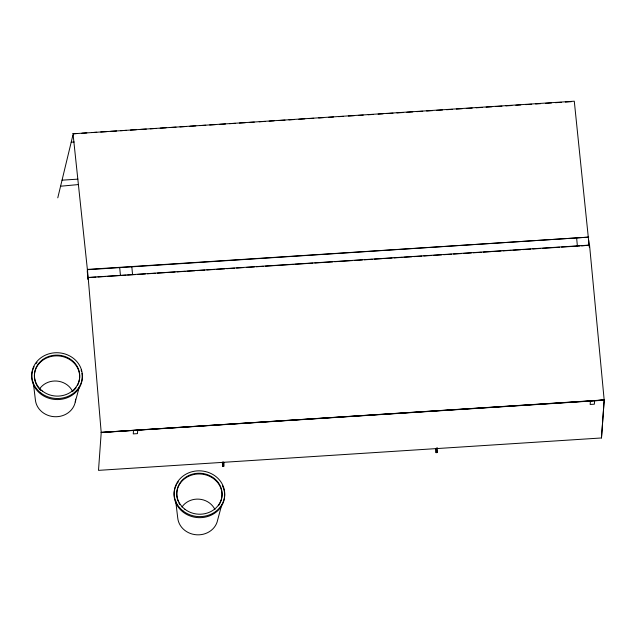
<?xml version="1.0" encoding="UTF-8"?>
<svg xmlns="http://www.w3.org/2000/svg" width="636" height="636" viewBox="0 0 636 636"><rect width="100%" height="100%" fill="white"/><g stroke="black" fill="none" stroke-linecap="round" stroke-linejoin="round"><path stroke-width="0.95" d="M589.31 247.094L574.284 101.204L72.981 133.791L76.948 133.536M95.98 277.105L88.15 277.606L87.41 269.41L588.705 237.125L87.402 269.712L87.275 271.485L88.022 279.387L88.166 277.471L589.54 245.099L604.184 400.06L601.481 437.966L98.501 470.362L101.227 432.393L604.2 399.917L596.21 400.577M131.803 266.556L132.558 274.609M576.621 237.896L577.377 245.957M133.512 430.453L133.266 433.903L137.463 433.625L137.71 430.182M224.039 462.515L223.769 466.331L222.687 466.403L223.029 461.633M437.473 447.816L437.131 452.586L436.058 452.657L436.399 447.887M590.415 401.022L590.16 404.464L594.366 404.194L594.612 400.752M601.481 437.966L604.192 400.195L101.204 432.536L88.166 277.471M101.227 432.393L604.184 400.06M588.459 245.377L581.574 245.687M57.781 197.828L72.862 135.325M75.263 401.976L79.46 386.362M221.821 504.467L217.623 520.081A20.145 18.213 4.1 0 1 196.882 534.812A20.145 18.213 4.1 0 1 177.73 517.911L175.608 500.262M581.558 245.822L588.634 245.297M81.901 133.21L86.854 132.892M91.807 132.574L96.759 132.256M100.727 132.002L106.665 131.62M110.632 131.366L116.571 130.976M120.538 130.722L126.484 130.34M130.444 130.086L136.39 129.704M140.349 129.45L146.296 129.068M150.255 128.814L156.202 128.424M160.161 128.17L166.107 127.788M170.074 127.534L176.013 127.152M179.98 126.898L185.919 126.516M189.886 126.254L195.832 125.872M199.791 125.618L205.738 125.236M209.697 124.982L215.644 124.6M219.603 124.346L225.549 123.956M229.517 123.702L235.455 123.32M239.422 123.066L245.361 122.684M249.328 122.43L254.281 122.112M259.234 121.794L265.18 121.404M269.139 121.15L274.092 120.832M279.045 120.514L284.992 120.132M288.959 119.878L293.911 119.56M298.864 119.234L304.803 118.853M308.77 118.598L313.723 118.28M318.676 117.962L323.629 117.644M328.581 117.326L333.534 117M338.487 116.682L343.44 116.364M348.393 116.046L354.339 115.665M358.307 115.41L363.259 115.092M368.212 114.774L373.165 114.448M378.118 114.13L383.071 113.812M387.03 113.558L392.976 113.176M396.944 112.922L402.882 112.54M406.849 112.278L412.788 111.896M416.755 111.642L422.702 111.26M426.661 111.006L432.607 110.624M436.566 110.37L442.513 109.98M446.472 109.726L452.419 109.344M456.386 109.09L462.324 108.708M466.291 108.454L472.23 108.072M476.197 107.818L482.144 107.428M486.103 107.174L492.049 106.792M496.008 106.538L501.955 106.156M505.914 105.902L511.861 105.52M515.828 105.258L520.781 104.94M525.733 104.622L531.672 104.24M535.639 103.986L540.592 103.668M545.545 103.35L551.492 102.96M555.451 102.706L561.397 102.324M565.356 102.07L571.303 101.688M71.208 142.194L74.181 142.003M62.05 180.171L77.886 179.145M97.936 276.978L105.767 276.469M107.73 276.342L126.031 275.165M127.613 275.062L135.508 274.553M137.495 274.426L145.421 273.917M147.401 273.79L155.327 273.281M157.307 273.154L165.233 272.645M167.212 272.51L175.139 272.001M177.118 271.874L185.044 271.365M187.024 271.238L194.95 270.729M196.929 270.602L204.856 270.085M206.843 269.958L214.761 269.449M216.749 269.322L224.675 268.813M226.655 268.686L234.581 268.177M236.56 268.05L243.493 267.597M246.466 267.406L254.392 266.897M256.372 266.77L263.312 266.325M265.291 266.198L293.029 264.409M295.009 264.282L312.84 263.129M314.82 263.002L332.66 261.857M334.639 261.73L352.471 260.577M354.451 260.45L362.377 259.941M364.356 259.814L372.283 259.305M374.262 259.178L382.188 258.669M384.168 258.542L392.094 258.025M394.082 257.898L402.008 257.389M403.987 257.262L411.913 256.753M413.893 256.626L421.819 256.109M423.799 255.982L431.725 255.473M433.704 255.346L441.63 254.837M443.61 254.71L451.536 254.201M453.516 254.074L461.442 253.557M463.429 253.43L471.348 252.921M473.335 252.794L481.261 252.285M483.241 252.158L491.167 251.649M493.146 251.522L501.073 251.005M503.052 250.878L510.978 250.369M512.958 250.242L520.884 249.733M522.864 249.606L530.79 249.089M532.777 248.962L540.695 248.453M542.683 248.326L559.521 247.245M561.501 247.118L579.873 245.933M33.247 382.156L35.378 399.805A20.145 18.213 4.1 0 0 56.103 416.739A20.145 18.213 4.1 0 0 75.573 399.13M72.997 133.488L87.402 269.712M588.658 240.185L589.031 244.137M436.964 450.837L437.131 452.586M435.724 449.159L436.058 452.657M223.522 463.708L223.769 466.331M222.362 462.897L222.687 466.403M119.703 267.629L120.45 275.523M81.98 373.356A25.313 22.88 4.1 0 1 53.496 399.305A25.313 22.88 4.1 0 1 34.098 366.662M35.958 363.705A25.313 22.88 4.1 0 1 37.063 362.329M81.098 370.001A25.313 22.88 4.1 0 1 81.607 371.663M34.463 377.808A22.658 20.487 4.1 0 1 61.008 356.224A22.658 20.487 4.1 0 1 77.536 385.313M76.105 387.642A22.658 20.487 4.1 0 1 72.297 391.689M40.99 390.615A22.658 20.487 4.1 0 1 34.567 378.69M39.607 388.906A18.555 16.775 4.1 0 1 56.827 381.059A18.555 16.775 4.1 0 1 72.584 391.482M222.441 485.713A25.313 22.88 4.1 0 1 202.455 517.545A25.313 22.88 4.1 0 1 174.455 490.435M174.638 489.609A25.313 22.88 4.1 0 1 176.458 484.767M177.317 483.265A25.313 22.88 4.1 0 1 178.311 481.81M178.088 501.152A22.658 20.487 4.1 0 1 201.89 474.122A22.658 20.487 4.1 0 1 218.466 505.747M179.75 504.42A22.658 20.487 4.1 0 1 178.835 502.814M181.968 507.011A18.555 16.775 4.1 0 1 199.179 499.165A18.555 16.775 4.1 0 1 214.936 509.587M60.587 186.221A1783.598 358.768 -4.4 0 1 78.077 184.607M40.783 392.913A25.313 22.88 4.1 0 0 81.988 379.962A25.313 22.88 4.1 0 0 48.471 353.974A25.313 22.88 4.1 0 0 40.783 392.913M42.493 391.1A22.658 20.487 4.1 0 0 79.381 379.501A22.658 20.487 4.1 0 0 49.377 356.24A22.658 20.487 4.1 0 0 42.493 391.1M183.136 511.018A25.313 22.88 4.1 0 0 224.341 498.068A25.313 22.88 4.1 0 0 190.832 472.079A25.313 22.88 4.1 0 0 183.136 511.018M184.845 509.205A22.658 20.487 4.1 0 0 221.733 497.606A22.658 20.487 4.1 0 0 191.73 474.345A22.658 20.487 4.1 0 0 184.845 509.205"/></g></svg>
